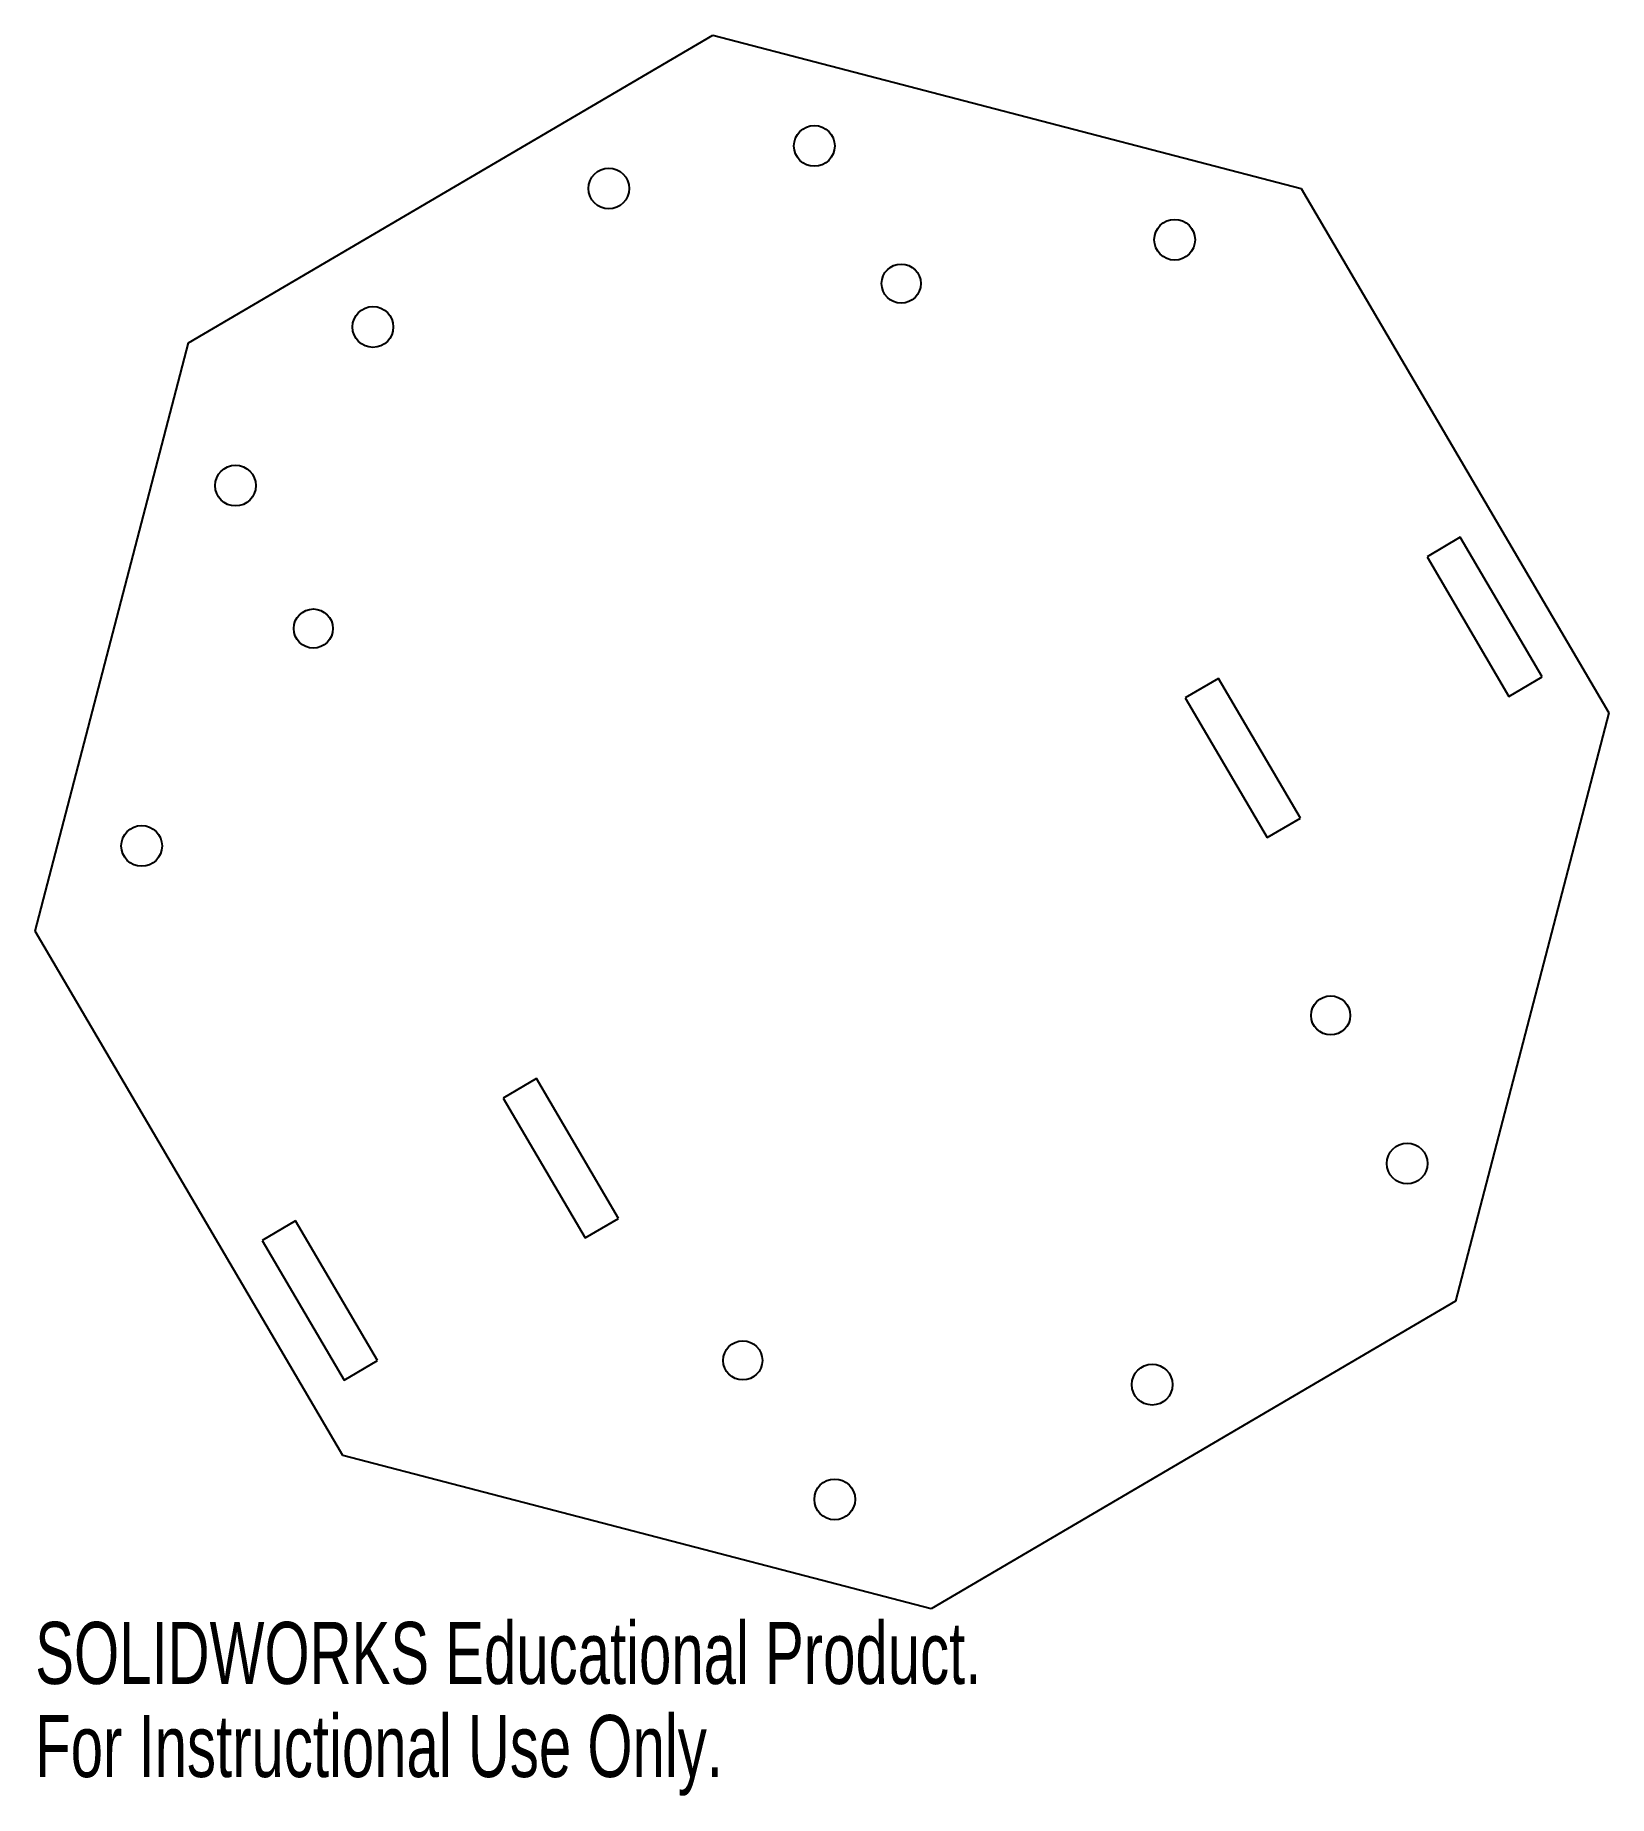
# Model space of a CAD drawing. Header units: inches. Extents: x -7.12 to -2.3, y 9.34 to 14.74.
import ezdxf

# ---------------------------------------------------------------- set-up
doc = ezdxf.new("R2010")
doc.units = ezdxf.units.IN
doc.header["$MEASUREMENT"] = 0
doc.styles.add('SLDTEXTSTYLE0', font='TXT', dxfattribs={"width": 0.7})

msp = doc.modelspace()

# ---------------------------------------------------------------- linework, layer by layer
at = {"color": 7, "linetype": 'Continuous', "lineweight": 25}
for p, q in [((-6.6538, 13.7964), (-5.0462, 14.7398)), ((-5.0462, 14.7398), (-3.2423, 14.2701)), ((-3.2423, 14.2701), (-2.299, 12.6625)), ((-7.1234, 11.9926), (-6.6538, 13.7964)), ((-2.7544, 13.2003), (-2.8562, 13.1405)), ((-2.5032, 12.7722), (-2.7544, 13.2003)), ((-2.8562, 13.1405), (-2.605, 12.7124)), ((-3.4957, 12.7678), (-3.5976, 12.7081)), ((-3.2443, 12.3394), (-3.4957, 12.7678)), ((-2.605, 12.7124), (-2.5032, 12.7722)), ((-3.5976, 12.7081), (-3.3462, 12.2796)), ((-2.299, 12.6625), (-2.7687, 10.8587)), ((-3.3462, 12.2796), (-3.2443, 12.3394)), ((-6.1801, 10.385), (-7.1234, 11.9926)), ((-5.5865, 11.5409), (-5.6884, 11.4811)), ((-5.3351, 11.1124), (-5.5865, 11.5409)), ((-5.6884, 11.4811), (-5.437, 11.0527)), ((-6.3256, 11.1046), (-6.4275, 11.0448)), ((-6.0744, 10.6765), (-6.3256, 11.1046)), ((-5.437, 11.0527), (-5.3351, 11.1124)), ((-6.4275, 11.0448), (-6.1763, 10.6167)), ((-2.7687, 10.8587), (-4.3763, 9.9153)), ((-6.1763, 10.6167), (-6.0744, 10.6765)), ((-4.3763, 9.9153), (-6.1801, 10.385))]:
    msp.add_line(p, q, dxfattribs=at)
for centre, radius in [((-4.7347, 14.4003), 0.0625), ((-5.3648, 14.2697), 0.0625), ((-3.6299, 14.1127), 0.0625), ((-4.4684, 13.9782), 0.06), ((-6.088, 13.8453), 0.0625), ((-6.5093, 13.3589), 0.0625), ((-6.2707, 12.9206), 0.06), ((-6.797, 12.2542), 0.0625), ((-3.1517, 11.7345), 0.06), ((-2.9171, 11.2806), 0.0625), ((-4.954, 10.6768), 0.06), ((-3.699, 10.6026), 0.0625), ((-4.6722, 10.2507), 0.0625)]:
    msp.add_circle(centre, radius, dxfattribs=at)

# ---------------------------------------------------------------- texts
at = {"color": 7, "linetype": 'Continuous', "char_height": 0.1903, "attachment_point": 1, "style": 'SLDTEXTSTYLE0'}
for s, insert in [('SOLIDWORKS Educational Product.', (-7.1234, 9.8751)), ('For Instructional Use Only.', (-7.1234, 9.5897))]:
    msp.add_mtext(s, dxfattribs=dict(at, insert=insert))

doc.saveas('drawing.dxf')
